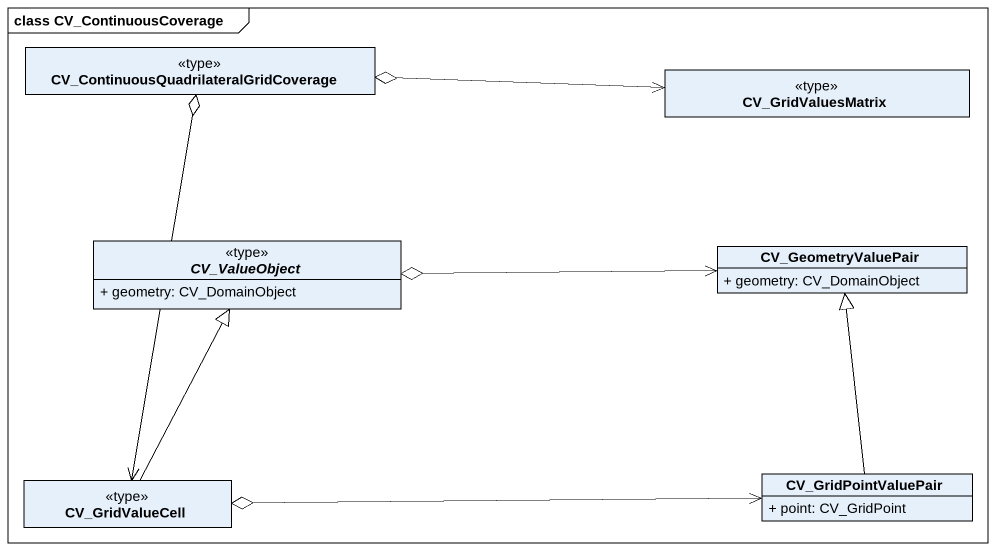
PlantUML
@startuml
mainframe class CV_ContinuousCoverage
hide circle
hide empty members
skinparam classAttributeIconSize 0
class "CV_ContinuousQuadrilateralGridCoverage" as CV_ContinuousQuadrilateralGr <<type>>
class CV_GridValuesMatrix <<type>>
abstract class CV_ValueObject <<type>> {
  + geometry: CV_DomainObject
}
class CV_GeometryValuePair {
  + geometry: CV_DomainObject
}
class CV_GridValueCell <<type>>
class CV_GridPointValuePair {
  + point: CV_GridPoint
}
CV_GridValuesMatrix <-left-o CV_ContinuousQuadrilateralGr
CV_GeometryValuePair <-left-o CV_ValueObject
CV_GridValueCell <-up-o CV_ContinuousQuadrilateralGr
CV_GridValueCell -up-|> CV_ValueObject
CV_GridPointValuePair -up-|> CV_GeometryValuePair
CV_GridPointValuePair <-left-o CV_GridValueCell
@enduml
